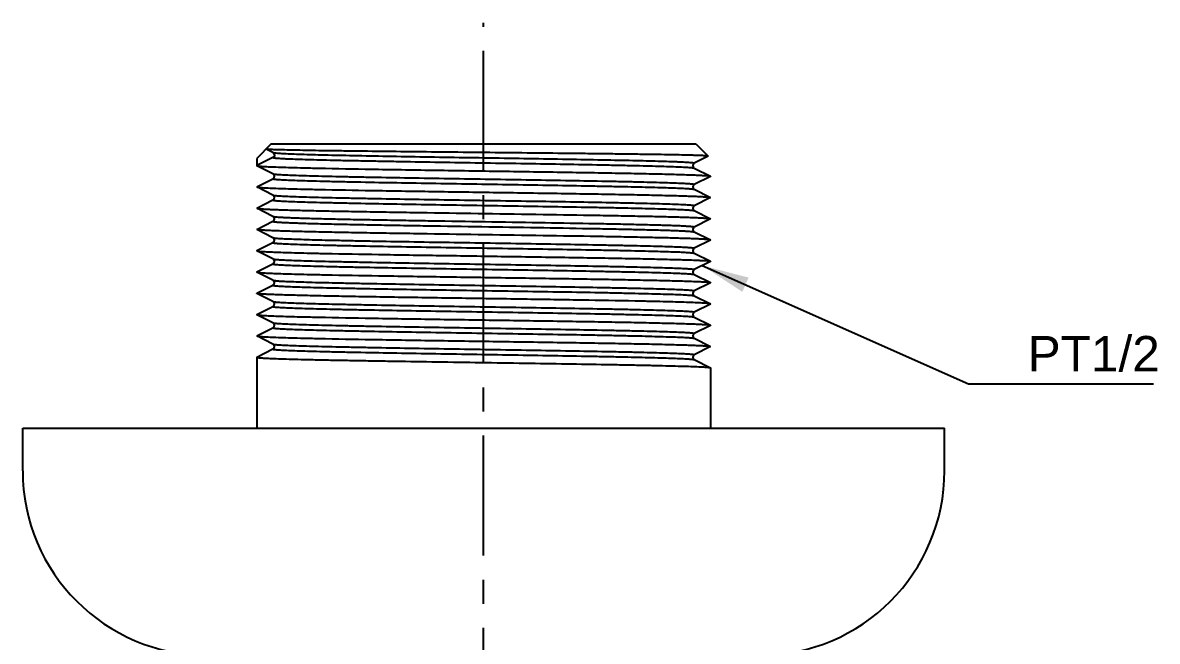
# Model space of a CAD drawing. Header units: millimetres. Extents: x 2792 to 3374, y 618 to 1096.
# Drawn here: x 2800.1 to 2860.1, y 1062.8 to 1095.5 of the extents above; entities that cross this region are included whole.
import ezdxf

# ---------------------------------------------------------------- set-up
doc = ezdxf.new("R2010")
doc.units = ezdxf.units.MM
doc.header["$LTSCALE"] = 0.1
doc.linetypes.add('CENTERX2', pattern=[101.6, 63.5, -12.7, 12.7, -12.7])
for name, color, linetype in [('02___PRT_ALL_AXES', 7, 'Continuous'), ('CENTER', 1, 'CENTERX2'), ('DIM', 3, 'Continuous')]:
    doc.layers.add(name, color=color, linetype=linetype)
doc.styles.get("Standard").update_dxf_attribs({"font": 'arial.ttf'})
doc.dimstyles.new('ISO-25', dxfattribs={"dimtxt": 2.5, "dimasz": 2.5, "dimexe": 1.25, "dimexo": 0.625, "dimtad": 1, "dimtxsty": 'Standard', "dimcen": 2.5, "dimadec": 0, "dimazin": 0, "dimtfac": 1, "dimtmove": 0, "dimatfit": 3, "dimfxl": 0, "dimarcsym": 0})

msp = doc.modelspace()

# ---------------------------------------------------------------- linework, layer by layer
at = {"color": 7, "linetype": 'Continuous'}
for p, q in [((2813.234, 1089.075), (2812.484, 1088.325)), ((2812.986, 1088.821), (2812.984, 1088.825)), ((2813.347, 1088.641), (2812.986, 1088.821)), ((2835.734, 1089.075), (2813.234, 1089.075)), ((2835.734, 1089.075), (2836.359, 1088.45)), ((2813.341, 1088.378), (2812.484, 1087.95)), ((2812.484, 1088.325), (2812.484, 1087.95)), ((2812.484, 1087.95), (2812.49, 1087.945)), ((2813.347, 1087.516), (2812.49, 1087.945)), ((2836.358, 1088.446), (2835.622, 1088.078)), ((2835.622, 1087.822), (2836.479, 1087.393)), ((2836.479, 1087.382), (2835.622, 1086.953)), ((2836.479, 1087.393), (2836.484, 1087.388)), ((2836.484, 1087.388), (2836.479, 1087.382)), ((2812.49, 1086.83), (2812.484, 1086.825)), ((2812.484, 1086.825), (2812.49, 1086.82)), ((2812.49, 1086.83), (2813.347, 1087.259)), ((2813.347, 1086.391), (2812.49, 1086.82)), ((2835.622, 1086.697), (2836.479, 1086.268)), ((2812.49, 1085.705), (2813.347, 1086.134)), ((2836.479, 1086.257), (2835.622, 1085.828)), ((2836.479, 1086.268), (2836.484, 1086.263)), ((2836.484, 1086.263), (2836.479, 1086.257)), ((2812.49, 1085.705), (2812.484, 1085.7)), ((2812.484, 1085.7), (2812.49, 1085.695)), ((2813.347, 1085.266), (2812.49, 1085.695)), ((2835.622, 1085.572), (2836.479, 1085.143)), ((2812.49, 1084.58), (2813.347, 1085.009)), ((2836.479, 1085.132), (2835.622, 1084.703)), ((2836.479, 1085.143), (2836.484, 1085.138)), ((2836.479, 1085.132), (2836.484, 1085.138)), ((2812.484, 1084.575), (2812.49, 1084.58)), ((2812.49, 1084.57), (2812.484, 1084.575)), ((2813.347, 1084.141), (2812.49, 1084.57)), ((2835.622, 1084.447), (2836.479, 1084.018)), ((2812.49, 1083.455), (2813.347, 1083.884)), ((2836.479, 1084.007), (2835.622, 1083.578)), ((2836.484, 1084.013), (2836.479, 1084.018)), ((2836.484, 1084.013), (2836.479, 1084.007)), ((2812.49, 1083.455), (2812.484, 1083.45)), ((2812.484, 1083.45), (2812.49, 1083.445)), ((2813.347, 1083.016), (2812.49, 1083.445)), ((2835.622, 1083.322), (2836.479, 1082.893)), ((2812.49, 1082.33), (2813.347, 1082.759)), ((2836.479, 1082.882), (2835.622, 1082.453)), ((2836.479, 1082.893), (2836.484, 1082.888)), ((2836.484, 1082.888), (2836.479, 1082.882)), ((2812.49, 1082.33), (2812.484, 1082.325)), ((2812.484, 1082.325), (2812.49, 1082.32)), ((2813.347, 1081.891), (2812.49, 1082.32)), ((2835.622, 1082.197), (2836.479, 1081.768)), ((2812.49, 1081.205), (2813.347, 1081.634)), ((2836.479, 1081.757), (2835.622, 1081.328)), ((2836.479, 1081.768), (2836.484, 1081.763)), ((2836.484, 1081.763), (2836.479, 1081.757)), ((2812.49, 1081.205), (2812.484, 1081.2)), ((2812.49, 1081.195), (2812.484, 1081.2)), ((2813.347, 1080.766), (2812.49, 1081.195)), ((2835.622, 1081.072), (2836.479, 1080.643)), ((2812.49, 1080.08), (2813.347, 1080.509)), ((2836.479, 1080.632), (2835.622, 1080.203)), ((2836.484, 1080.638), (2836.479, 1080.643)), ((2836.479, 1080.632), (2836.484, 1080.638)), ((2812.484, 1080.075), (2812.49, 1080.08)), ((2812.484, 1080.075), (2812.49, 1080.07)), ((2813.347, 1079.641), (2812.49, 1080.07)), ((2835.622, 1079.947), (2836.479, 1079.518)), ((2836.479, 1079.507), (2835.622, 1079.078)), ((2836.479, 1079.518), (2836.484, 1079.513)), ((2836.484, 1079.513), (2836.479, 1079.507)), ((2812.49, 1078.955), (2812.484, 1078.95)), ((2812.484, 1078.95), (2812.49, 1078.945)), ((2812.49, 1078.955), (2813.347, 1079.384)), ((2813.347, 1078.516), (2812.49, 1078.945)), ((2835.622, 1078.822), (2836.479, 1078.393)), ((2836.479, 1078.382), (2835.622, 1077.953)), ((2836.479, 1078.393), (2836.484, 1078.388)), ((2836.484, 1078.388), (2836.479, 1078.382)), ((2812.484, 1077.825), (2812.484, 1074.075)), ((2812.484, 1077.825), (2812.484, 1077.824)), ((2812.49, 1077.83), (2813.347, 1078.259)), ((2835.622, 1077.697), (2836.479, 1077.268)), ((2836.479, 1077.268), (2836.484, 1077.263)), ((2836.484, 1077.263), (2836.484, 1074.075))]:
    msp.add_line(p, q, dxfattribs=at)
for points in [[(2813.424, 1088.513), (2813.395, 1088.599), (2813.358, 1088.635), (2813.347, 1088.641)], [(2835.622, 1088.079), (2835.613, 1088.074), (2835.58, 1088.044), (2835.546, 1087.968), (2835.564, 1087.878), (2835.605, 1087.832), (2835.622, 1087.822)], [(2813.347, 1087.259), (2813.364, 1087.27), (2813.404, 1087.316), (2813.423, 1087.405), (2813.389, 1087.482), (2813.356, 1087.511), (2813.347, 1087.516)], [(2835.622, 1086.954), (2835.613, 1086.949), (2835.58, 1086.919), (2835.546, 1086.843), (2835.564, 1086.753), (2835.605, 1086.707), (2835.622, 1086.697)], [(2813.347, 1086.134), (2813.364, 1086.145), (2813.404, 1086.191), (2813.423, 1086.28), (2813.389, 1086.357), (2813.356, 1086.386), (2813.347, 1086.391)], [(2835.622, 1085.829), (2835.613, 1085.824), (2835.58, 1085.794), (2835.546, 1085.718), (2835.564, 1085.628), (2835.605, 1085.582), (2835.622, 1085.572)], [(2813.347, 1085.009), (2813.364, 1085.02), (2813.404, 1085.066), (2813.423, 1085.155), (2813.389, 1085.232), (2813.356, 1085.261), (2813.347, 1085.266)], [(2835.622, 1084.704), (2835.613, 1084.699), (2835.58, 1084.67), (2835.546, 1084.594), (2835.564, 1084.504), (2835.604, 1084.457), (2835.622, 1084.447)], [(2813.347, 1083.884), (2813.364, 1083.895), (2813.404, 1083.941), (2813.423, 1084.03), (2813.389, 1084.107), (2813.356, 1084.136), (2813.347, 1084.141)], [(2835.622, 1083.579), (2835.613, 1083.574), (2835.58, 1083.544), (2835.546, 1083.468), (2835.564, 1083.378), (2835.605, 1083.332), (2835.622, 1083.322)], [(2813.347, 1082.759), (2813.364, 1082.77), (2813.404, 1082.816), (2813.423, 1082.905), (2813.389, 1082.982), (2813.356, 1083.011), (2813.347, 1083.016)], [(2835.622, 1082.454), (2835.613, 1082.449), (2835.58, 1082.419), (2835.546, 1082.343), (2835.564, 1082.253), (2835.605, 1082.207), (2835.622, 1082.197)], [(2813.347, 1081.634), (2813.364, 1081.645), (2813.404, 1081.691), (2813.423, 1081.78), (2813.389, 1081.857), (2813.356, 1081.886), (2813.347, 1081.891)], [(2835.622, 1081.329), (2835.613, 1081.324), (2835.579, 1081.294), (2835.546, 1081.217), (2835.564, 1081.128), (2835.603, 1081.083), (2835.622, 1081.072)], [(2813.347, 1080.509), (2813.364, 1080.52), (2813.404, 1080.566), (2813.423, 1080.655), (2813.389, 1080.732), (2813.356, 1080.761), (2813.347, 1080.766)], [(2835.622, 1080.204), (2835.613, 1080.199), (2835.58, 1080.169), (2835.546, 1080.093), (2835.564, 1080.003), (2835.605, 1079.957), (2835.622, 1079.947)], [(2813.347, 1079.384), (2813.364, 1079.395), (2813.404, 1079.441), (2813.423, 1079.53), (2813.389, 1079.607), (2813.356, 1079.636), (2813.347, 1079.641)], [(2835.622, 1079.079), (2835.613, 1079.074), (2835.58, 1079.044), (2835.546, 1078.968), (2835.564, 1078.878), (2835.605, 1078.832), (2835.622, 1078.822)], [(2813.347, 1078.259), (2813.364, 1078.27), (2813.404, 1078.316), (2813.423, 1078.405), (2813.389, 1078.482), (2813.356, 1078.511), (2813.347, 1078.516)], [(2835.622, 1077.954), (2835.613, 1077.949), (2835.58, 1077.919), (2835.546, 1077.843), (2835.564, 1077.753), (2835.605, 1077.707), (2835.622, 1077.697)]]:
    msp.add_lwpolyline(points, dxfattribs=at)
for points, knots in [([(2836.359, 1088.45), (2836.358, 1088.452), (2836.351, 1088.454), (2836.338, 1088.456), (2836.318, 1088.459), (2836.278, 1088.463), (2836.211, 1088.468), (2836.111, 1088.474), (2835.984, 1088.479), (2835.83, 1088.485), (2835.651, 1088.491), (2835.361, 1088.499), (2834.937, 1088.508), (2834.357, 1088.52), (2833.686, 1088.531), (2832.931, 1088.542), (2832.097, 1088.554), (2831.194, 1088.565), (2830.229, 1088.577), (2828.846, 1088.592), (2827.034, 1088.612), (2824.808, 1088.634), (2822.575, 1088.657), (2820.418, 1088.68), (2818.707, 1088.699), (2817.437, 1088.715), (2816.582, 1088.727), (2815.803, 1088.738), (2815.108, 1088.75), (2814.504, 1088.762), (2814.061, 1088.772), (2813.756, 1088.78), (2813.566, 1088.786), (2813.402, 1088.791), (2813.266, 1088.797), (2813.157, 1088.803), (2813.075, 1088.808), (2813.022, 1088.815), (2812.994, 1088.817), (2812.986, 1088.821)], [0, 0, 0, 0, 0.000294, 0.000866, 0.001723, 0.002868, 0.00602, 0.010322, 0.015763, 0.022332, 0.030015, 0.038796, 0.059566, 0.084457, 0.113241, 0.145656, 0.181405, 0.22016, 0.261561, 0.305223, 0.397688, 0.494106, 0.590855, 0.684282, 0.770837, 0.81049, 0.84721, 0.880641, 0.91046, 0.936376, 0.958136, 0.967389, 0.975527, 0.982527, 0.988373, 0.993053, 0.996553, 0.998867, 1, 1, 1, 1]), ([(2813.424, 1088.513), (2813.424, 1088.485), (2813.407, 1088.43), (2813.365, 1088.391), (2813.341, 1088.378)], [0, 0, 0, 0, 0.5, 1, 1, 1, 1]), ([(2813.347, 1088.641), (2813.355, 1088.637), (2813.378, 1088.632), (2813.402, 1088.628), (2813.417, 1088.626)], [0, 0, 0, 0, 0.365138, 1, 1, 1, 1]), ([(2813.417, 1088.626), (2813.475, 1088.618), (2813.624, 1088.605), (2813.897, 1088.589), (2814.266, 1088.573), (2814.941, 1088.548), (2815.994, 1088.519), (2817.479, 1088.486), (2819.218, 1088.453), (2821.15, 1088.42), (2823.203, 1088.386), (2825.302, 1088.352), (2827.371, 1088.319), (2829.336, 1088.285), (2831.124, 1088.252), (2832.671, 1088.219), (2833.782, 1088.19), (2834.444, 1088.168), (2834.749, 1088.156), (2834.943, 1088.148), (2835.114, 1088.139), (2835.26, 1088.131), (2835.382, 1088.122), (2835.468, 1088.115), (2835.524, 1088.109), (2835.557, 1088.105), (2835.583, 1088.1), (2835.603, 1088.097), (2835.617, 1088.092), (2835.626, 1088.089), (2835.628, 1088.082), (2835.624, 1088.08), (2835.622, 1088.079)], [0, 0, 0, 0, 0.007878, 0.02021, 0.036891, 0.05777, 0.111337, 0.178967, 0.258201, 0.346159, 0.43964, 0.535244, 0.629494, 0.718961, 0.800391, 0.870823, 0.927695, 0.95038, 0.960189, 0.968944, 0.976627, 0.983221, 0.98871, 0.993084, 0.99485, 0.996336, 0.99754, 0.998464, 0.999111, 0.999496, 0.999694, 1, 1, 1, 1]), ([(2812.49, 1087.945), (2812.499, 1087.94), (2812.53, 1087.934), (2812.589, 1087.926), (2812.675, 1087.918), (2812.789, 1087.909), (2812.93, 1087.901), (2813.171, 1087.889), (2813.537, 1087.874), (2814.052, 1087.857), (2814.663, 1087.84), (2815.366, 1087.823), (2816.797, 1087.792), (2819.08, 1087.751), (2822.251, 1087.702), (2825.057, 1087.66), (2827.326, 1087.626), (2828.962, 1087.601), (2830.505, 1087.575), (2831.923, 1087.55), (2833.186, 1087.524), (2834.129, 1087.502), (2834.787, 1087.484), (2835.201, 1087.471), (2835.559, 1087.459), (2835.86, 1087.446), (2836.101, 1087.433), (2836.265, 1087.423), (2836.365, 1087.413), (2836.417, 1087.407), (2836.453, 1087.401), (2836.472, 1087.396), (2836.479, 1087.393)], [0, 0, 0, 0, 0.001347, 0.003826, 0.007447, 0.012207, 0.018094, 0.025095, 0.042381, 0.063902, 0.089463, 0.118827, 0.151721, 0.268402, 0.404276, 0.548082, 0.619235, 0.687904, 0.75266, 0.812155, 0.865147, 0.910535, 0.930076, 0.947375, 0.962343, 0.974903, 0.984988, 0.992551, 0.995374, 0.997554, 0.999094, 1, 1, 1, 1]), ([(2813.341, 1088.378), (2813.341, 1088.377), (2813.346, 1088.372), (2813.363, 1088.367), (2813.402, 1088.359), (2813.468, 1088.351), (2813.559, 1088.343), (2813.677, 1088.334), (2813.819, 1088.326), (2813.987, 1088.317), (2814.261, 1088.305), (2814.661, 1088.29), (2815.211, 1088.273), (2815.848, 1088.256), (2816.567, 1088.238), (2817.36, 1088.221), (2818.22, 1088.204), (2819.14, 1088.187), (2820.459, 1088.163), (2822.186, 1088.134), (2824.307, 1088.1), (2826.435, 1088.066), (2828.49, 1088.032), (2830.121, 1088.003), (2831.331, 1087.979), (2832.147, 1087.962), (2832.891, 1087.944), (2833.556, 1087.927), (2834.135, 1087.91), (2834.623, 1087.893), (2834.971, 1087.878), (2835.2, 1087.866), (2835.335, 1087.857), (2835.443, 1087.849), (2835.526, 1087.841), (2835.583, 1087.832), (2835.612, 1087.826), (2835.622, 1087.822)], [0, 0, 0, 0, 0.000245, 0.000728, 0.002539, 0.005506, 0.009634, 0.014915, 0.021338, 0.028889, 0.037551, 0.058123, 0.082864, 0.111538, 0.143878, 0.179578, 0.218302, 0.259683, 0.303334, 0.395775, 0.492147, 0.588821, 0.682158, 0.768647, 0.808293, 0.845032, 0.87852, 0.90844, 0.93451, 0.956486, 0.97416, 0.981333, 0.987372, 0.992263, 0.995999, 0.998576, 1, 1, 1, 1]), ([(2813.347, 1087.516), (2813.356, 1087.511), (2813.386, 1087.505), (2813.444, 1087.497), (2813.529, 1087.489), (2813.639, 1087.48), (2813.776, 1087.471), (2814.01, 1087.459), (2814.364, 1087.444), (2814.861, 1087.427), (2815.451, 1087.409), (2816.128, 1087.392), (2816.886, 1087.375), (2817.717, 1087.357), (2818.947, 1087.333), (2820.602, 1087.304), (2822.685, 1087.269), (2824.836, 1087.235), (2826.974, 1087.2), (2829.017, 1087.166), (2830.623, 1087.137), (2831.802, 1087.112), (2832.585, 1087.095), (2833.291, 1087.078), (2833.912, 1087.06), (2834.442, 1087.043), (2834.825, 1087.028), (2835.082, 1087.016), (2835.237, 1087.007), (2835.366, 1086.998), (2835.457, 1086.991), (2835.517, 1086.985), (2835.551, 1086.98), (2835.579, 1086.976), (2835.601, 1086.972), (2835.616, 1086.967), (2835.626, 1086.964), (2835.629, 1086.957), (2835.624, 1086.955), (2835.622, 1086.954)], [0, 0, 0, 0, 0.001444, 0.004062, 0.007864, 0.012845, 0.018996, 0.026302, 0.044309, 0.066695, 0.093249, 0.123712, 0.157794, 0.195166, 0.235468, 0.32329, 0.417885, 0.51562, 0.612741, 0.705517, 0.790384, 0.828818, 0.864084, 0.895841, 0.923787, 0.947649, 0.967202, 0.975302, 0.982259, 0.988056, 0.992679, 0.994548, 0.996121, 0.997399, 0.998381, 0.999072, 0.999483, 0.999689, 1, 1, 1, 1]), ([(2812.49, 1086.82), (2812.499, 1086.815), (2812.53, 1086.809), (2812.589, 1086.801), (2812.675, 1086.793), (2812.789, 1086.784), (2812.93, 1086.776), (2813.171, 1086.764), (2813.537, 1086.749), (2814.052, 1086.732), (2814.663, 1086.715), (2815.366, 1086.698), (2816.797, 1086.667), (2819.08, 1086.626), (2822.25, 1086.577), (2825.057, 1086.535), (2827.326, 1086.501), (2828.962, 1086.476), (2830.505, 1086.45), (2831.923, 1086.425), (2833.186, 1086.399), (2834.129, 1086.377), (2834.787, 1086.359), (2835.201, 1086.346), (2835.559, 1086.334), (2835.86, 1086.321), (2836.101, 1086.308), (2836.265, 1086.298), (2836.365, 1086.288), (2836.417, 1086.282), (2836.453, 1086.276), (2836.472, 1086.271), (2836.479, 1086.268)], [0, 0, 0, 0, 0.001347, 0.003826, 0.007447, 0.012206, 0.018093, 0.025094, 0.042378, 0.063899, 0.08946, 0.118823, 0.151717, 0.268396, 0.404269, 0.548079, 0.619232, 0.687901, 0.752658, 0.812154, 0.865148, 0.910537, 0.930077, 0.947376, 0.962344, 0.974904, 0.984988, 0.992551, 0.995374, 0.997554, 0.999094, 1, 1, 1, 1]), ([(2813.347, 1087.259), (2813.345, 1087.258), (2813.34, 1087.256), (2813.343, 1087.248), (2813.353, 1087.245), (2813.367, 1087.241), (2813.389, 1087.237), (2813.417, 1087.232), (2813.452, 1087.228), (2813.511, 1087.222), (2813.602, 1087.214), (2813.731, 1087.206), (2813.886, 1087.197), (2814.143, 1087.185), (2814.525, 1087.17), (2815.055, 1087.152), (2815.676, 1087.135), (2816.382, 1087.118), (2817.165, 1087.1), (2818.344, 1087.076), (2819.95, 1087.047), (2821.993, 1087.012), (2824.131, 1086.978), (2826.282, 1086.943), (2828.365, 1086.909), (2830.021, 1086.879), (2831.251, 1086.856), (2832.082, 1086.838), (2832.84, 1086.821), (2833.517, 1086.803), (2834.107, 1086.786), (2834.604, 1086.769), (2834.959, 1086.754), (2835.192, 1086.741), (2835.329, 1086.733), (2835.44, 1086.724), (2835.525, 1086.716), (2835.582, 1086.707), (2835.612, 1086.701), (2835.622, 1086.697)], [0, 0, 0, 0, 0.000314, 0.000519, 0.000928, 0.001616, 0.002596, 0.00387, 0.005441, 0.007307, 0.011925, 0.017717, 0.024668, 0.032763, 0.052309, 0.076163, 0.104102, 0.135854, 0.171115, 0.209546, 0.29441, 0.387186, 0.484311, 0.582053, 0.676656, 0.764488, 0.804796, 0.842173, 0.87626, 0.906729, 0.933286, 0.955678, 0.973688, 0.980997, 0.98715, 0.992132, 0.995935, 0.998555, 1, 1, 1, 1]), ([(2813.347, 1086.134), (2813.345, 1086.133), (2813.34, 1086.131), (2813.343, 1086.123), (2813.353, 1086.12), (2813.367, 1086.116), (2813.389, 1086.112), (2813.417, 1086.107), (2813.452, 1086.103), (2813.511, 1086.097), (2813.602, 1086.089), (2813.731, 1086.081), (2813.886, 1086.072), (2814.143, 1086.06), (2814.525, 1086.045), (2815.055, 1086.027), (2815.676, 1086.01), (2816.382, 1085.993), (2817.165, 1085.975), (2818.344, 1085.951), (2819.95, 1085.922), (2821.993, 1085.887), (2824.131, 1085.853), (2826.282, 1085.818), (2828.365, 1085.784), (2830.021, 1085.755), (2831.251, 1085.731), (2832.082, 1085.713), (2832.84, 1085.696), (2833.517, 1085.678), (2834.107, 1085.661), (2834.604, 1085.644), (2834.959, 1085.629), (2835.192, 1085.616), (2835.329, 1085.608), (2835.44, 1085.599), (2835.525, 1085.591), (2835.582, 1085.582), (2835.612, 1085.576), (2835.622, 1085.572)], [0, 0, 0, 0, 0.000313, 0.000519, 0.000928, 0.001616, 0.002596, 0.00387, 0.005441, 0.007307, 0.011925, 0.017717, 0.024668, 0.032763, 0.052308, 0.076163, 0.104102, 0.135854, 0.171115, 0.209546, 0.29441, 0.387186, 0.484311, 0.582053, 0.676656, 0.764487, 0.804796, 0.842172, 0.87626, 0.906728, 0.933286, 0.955678, 0.973688, 0.980996, 0.987149, 0.992132, 0.995935, 0.998555, 1, 1, 1, 1]), ([(2813.347, 1086.391), (2813.356, 1086.386), (2813.386, 1086.38), (2813.444, 1086.372), (2813.529, 1086.364), (2813.639, 1086.355), (2813.776, 1086.346), (2814.01, 1086.334), (2814.364, 1086.319), (2814.861, 1086.302), (2815.451, 1086.284), (2816.128, 1086.267), (2816.886, 1086.25), (2817.717, 1086.232), (2818.947, 1086.208), (2820.602, 1086.179), (2822.685, 1086.144), (2824.836, 1086.11), (2826.974, 1086.075), (2829.017, 1086.041), (2830.623, 1086.012), (2831.802, 1085.987), (2832.585, 1085.97), (2833.291, 1085.953), (2833.912, 1085.935), (2834.442, 1085.918), (2834.825, 1085.903), (2835.082, 1085.891), (2835.237, 1085.882), (2835.366, 1085.873), (2835.457, 1085.866), (2835.517, 1085.86), (2835.551, 1085.855), (2835.579, 1085.851), (2835.601, 1085.847), (2835.616, 1085.842), (2835.626, 1085.839), (2835.629, 1085.832), (2835.624, 1085.83), (2835.622, 1085.829)], [0, 0, 0, 0, 0.001444, 0.004063, 0.007864, 0.012845, 0.018997, 0.026302, 0.044309, 0.066696, 0.093249, 0.123712, 0.157794, 0.195166, 0.235469, 0.32329, 0.417884, 0.51562, 0.61274, 0.705516, 0.790384, 0.828818, 0.864084, 0.895841, 0.923787, 0.947649, 0.967202, 0.975302, 0.982258, 0.988056, 0.992678, 0.994547, 0.996121, 0.997398, 0.998381, 0.999072, 0.999483, 0.999689, 1, 1, 1, 1]), ([(2812.49, 1085.695), (2812.495, 1085.692), (2812.511, 1085.688), (2812.542, 1085.682), (2812.584, 1085.677), (2812.666, 1085.668), (2812.799, 1085.659), (2812.994, 1085.647), (2813.237, 1085.636), (2813.528, 1085.625), (2813.863, 1085.613), (2814.398, 1085.597), (2815.168, 1085.577), (2816.205, 1085.555), (2817.38, 1085.532), (2818.672, 1085.509), (2820.062, 1085.486), (2822.04, 1085.455), (2824.572, 1085.418), (2827.564, 1085.373), (2829.534, 1085.341), (2830.484, 1085.325)], [0, 0, 0, 0, 0.00104, 0.002751, 0.005143, 0.008219, 0.016415, 0.027307, 0.040857, 0.057007, 0.075691, 0.096833, 0.146127, 0.204072, 0.269707, 0.341939, 0.419566, 0.5013, 0.671616, 0.841599, 1, 1, 1, 1]), ([(2813.347, 1085.009), (2813.344, 1085.008), (2813.338, 1085.003), (2813.352, 1084.994), (2813.369, 1084.991), (2813.402, 1084.984), (2813.445, 1084.979), (2813.5, 1084.973), (2813.568, 1084.967), (2813.648, 1084.961), (2813.74, 1084.955), (2813.885, 1084.947), (2814.097, 1084.937), (2814.384, 1084.925), (2814.717, 1084.913), (2815.092, 1084.901), (2815.674, 1084.885), (2816.495, 1084.865), (2817.583, 1084.841), (2818.792, 1084.818), (2820.102, 1084.794), (2821.98, 1084.762), (2824.397, 1084.724), (2827.259, 1084.678), (2829.146, 1084.645), (2830.056, 1084.628)], [0, 0, 0, 0, 0.000494, 0.001023, 0.002205, 0.004099, 0.006716, 0.010055, 0.014115, 0.018894, 0.024387, 0.030588, 0.045084, 0.062323, 0.082229, 0.104713, 0.129679, 0.1866, 0.251991, 0.324698, 0.403441, 0.48683, 0.661611, 0.836763, 1, 1, 1, 1]), ([(2813.347, 1085.266), (2813.352, 1085.263), (2813.368, 1085.259), (2813.414, 1085.25), (2813.5, 1085.241), (2813.638, 1085.23), (2813.821, 1085.219), (2814.048, 1085.207), (2814.318, 1085.196), (2814.631, 1085.185), (2815.128, 1085.168), (2815.844, 1085.149), (2816.807, 1085.126), (2817.898, 1085.103), (2819.098, 1085.081), (2820.388, 1085.058), (2822.223, 1085.027), (2824.572, 1084.989), (2827.347, 1084.944), (2829.174, 1084.913), (2830.056, 1084.897)], [0, 0, 0, 0, 0.001092, 0.002853, 0.008413, 0.01669, 0.027659, 0.041275, 0.057484, 0.076221, 0.097405, 0.146764, 0.204743, 0.270381, 0.342591, 0.420176, 0.501848, 0.671991, 0.841776, 1, 1, 1, 1]), ([(2830.056, 1084.897), (2830.472, 1084.889), (2831.262, 1084.874), (2832.378, 1084.85), (2833.222, 1084.83), (2833.821, 1084.813), (2834.208, 1084.801), (2834.55, 1084.789), (2834.847, 1084.777), (2835.065, 1084.767), (2835.215, 1084.758), (2835.31, 1084.752), (2835.392, 1084.746), (2835.462, 1084.74), (2835.52, 1084.734), (2835.564, 1084.729), (2835.598, 1084.722), (2835.616, 1084.719), (2835.631, 1084.71), (2835.624, 1084.705), (2835.622, 1084.704)], [0, 0, 0, 0, 0.223236, 0.424366, 0.599626, 0.676574, 0.745914, 0.807329, 0.860551, 0.905328, 0.924491, 0.941475, 0.956261, 0.96883, 0.979172, 0.987286, 0.993174, 0.996862, 0.998519, 1, 1, 1, 1]), ([(2830.484, 1085.325), (2830.907, 1085.318), (2831.715, 1085.303), (2832.861, 1085.281), (2833.871, 1085.259), (2834.621, 1085.239), (2835.142, 1085.223), (2835.468, 1085.212), (2835.751, 1085.201), (2835.987, 1085.19), (2836.178, 1085.179), (2836.321, 1085.168), (2836.41, 1085.158), (2836.458, 1085.15), (2836.473, 1085.146), (2836.479, 1085.143)], [0, 0, 0, 0, 0.211639, 0.403743, 0.573149, 0.717168, 0.77891, 0.833465, 0.880616, 0.920177, 0.951987, 0.975931, 0.991924, 0.99694, 1, 1, 1, 1]), ([(2830.484, 1084.2), (2829.534, 1084.216), (2827.564, 1084.248), (2824.572, 1084.293), (2822.04, 1084.33), (2820.062, 1084.361), (2818.672, 1084.384), (2817.38, 1084.407), (2816.205, 1084.43), (2815.168, 1084.452), (2814.398, 1084.472), (2813.863, 1084.488), (2813.528, 1084.5), (2813.237, 1084.511), (2812.994, 1084.522), (2812.799, 1084.534), (2812.666, 1084.543), (2812.584, 1084.552), (2812.542, 1084.557), (2812.511, 1084.563), (2812.495, 1084.567), (2812.49, 1084.57)], [0, 0, 0, 0, 0.158399, 0.328381, 0.498696, 0.58043, 0.658059, 0.730292, 0.795928, 0.853873, 0.903167, 0.924309, 0.942992, 0.959143, 0.972692, 0.983585, 0.991781, 0.994857, 0.997249, 0.99896, 1, 1, 1, 1]), ([(2830.056, 1084.628), (2830.448, 1084.621), (2831.196, 1084.607), (2832.258, 1084.584), (2833.196, 1084.562), (2833.891, 1084.543), (2834.374, 1084.527), (2834.678, 1084.516), (2834.94, 1084.504), (2835.161, 1084.493), (2835.338, 1084.482), (2835.472, 1084.471), (2835.557, 1084.462), (2835.601, 1084.454), (2835.617, 1084.449), (2835.622, 1084.447)], [0, 0, 0, 0, 0.211166, 0.402939, 0.5721, 0.716021, 0.777764, 0.832362, 0.879595, 0.919271, 0.951246, 0.975389, 0.991627, 0.996786, 1, 1, 1, 1]), ([(2813.347, 1083.884), (2813.345, 1083.883), (2813.34, 1083.881), (2813.343, 1083.873), (2813.353, 1083.87), (2813.367, 1083.866), (2813.389, 1083.862), (2813.417, 1083.857), (2813.452, 1083.853), (2813.511, 1083.847), (2813.602, 1083.839), (2813.731, 1083.831), (2813.886, 1083.822), (2814.143, 1083.81), (2814.525, 1083.795), (2815.055, 1083.777), (2815.676, 1083.76), (2816.382, 1083.743), (2817.165, 1083.725), (2818.344, 1083.701), (2819.95, 1083.672), (2821.993, 1083.637), (2824.131, 1083.603), (2826.282, 1083.568), (2828.365, 1083.534), (2830.021, 1083.505), (2831.251, 1083.481), (2832.082, 1083.463), (2832.84, 1083.446), (2833.517, 1083.428), (2834.107, 1083.411), (2834.604, 1083.394), (2834.959, 1083.379), (2835.192, 1083.366), (2835.329, 1083.358), (2835.44, 1083.349), (2835.525, 1083.341), (2835.582, 1083.332), (2835.612, 1083.326), (2835.622, 1083.322)], [0, 0, 0, 0, 0.000313, 0.000518, 0.000927, 0.001615, 0.002594, 0.003869, 0.00544, 0.007306, 0.011924, 0.017715, 0.024668, 0.032763, 0.052307, 0.076162, 0.104101, 0.135853, 0.171115, 0.209545, 0.294409, 0.387186, 0.48431, 0.582052, 0.676656, 0.764488, 0.804795, 0.842173, 0.87626, 0.906728, 0.933287, 0.955677, 0.973689, 0.980996, 0.987149, 0.992132, 0.995935, 0.998554, 1, 1, 1, 1]), ([(2813.347, 1084.141), (2813.356, 1084.136), (2813.386, 1084.13), (2813.444, 1084.122), (2813.529, 1084.114), (2813.639, 1084.105), (2813.776, 1084.096), (2814.01, 1084.084), (2814.364, 1084.069), (2814.861, 1084.052), (2815.451, 1084.034), (2816.128, 1084.017), (2816.886, 1084), (2817.717, 1083.982), (2818.947, 1083.958), (2820.602, 1083.929), (2822.685, 1083.894), (2824.836, 1083.86), (2826.974, 1083.825), (2829.017, 1083.791), (2830.623, 1083.762), (2831.802, 1083.737), (2832.585, 1083.72), (2833.291, 1083.703), (2833.912, 1083.685), (2834.442, 1083.668), (2834.825, 1083.653), (2835.082, 1083.641), (2835.237, 1083.632), (2835.366, 1083.623), (2835.457, 1083.616), (2835.517, 1083.61), (2835.551, 1083.605), (2835.579, 1083.601), (2835.601, 1083.597), (2835.616, 1083.592), (2835.626, 1083.589), (2835.629, 1083.582), (2835.624, 1083.58), (2835.622, 1083.579)], [0, 0, 0, 0, 0.001443, 0.004062, 0.007864, 0.012845, 0.018996, 0.026302, 0.044308, 0.066696, 0.093248, 0.123712, 0.157794, 0.195165, 0.235468, 0.323289, 0.417884, 0.515619, 0.61274, 0.705516, 0.790383, 0.828818, 0.864083, 0.895841, 0.923786, 0.947648, 0.967202, 0.975302, 0.982258, 0.988055, 0.992679, 0.994547, 0.99612, 0.997397, 0.99838, 0.999071, 0.999483, 0.999689, 1, 1, 1, 1]), ([(2836.479, 1084.018), (2836.473, 1084.021), (2836.458, 1084.025), (2836.41, 1084.033), (2836.321, 1084.043), (2836.178, 1084.054), (2835.987, 1084.065), (2835.751, 1084.076), (2835.468, 1084.087), (2835.142, 1084.098), (2834.621, 1084.114), (2833.871, 1084.134), (2832.861, 1084.156), (2831.715, 1084.178), (2830.907, 1084.193), (2830.484, 1084.2)], [0, 0, 0, 0, 0.00306, 0.008076, 0.024069, 0.048014, 0.079823, 0.119384, 0.166536, 0.221091, 0.282833, 0.426853, 0.59626, 0.788363, 1, 1, 1, 1]), ([(2812.49, 1083.445), (2812.499, 1083.44), (2812.53, 1083.434), (2812.589, 1083.426), (2812.675, 1083.418), (2812.789, 1083.409), (2812.93, 1083.401), (2813.171, 1083.389), (2813.537, 1083.374), (2814.052, 1083.357), (2814.663, 1083.34), (2815.366, 1083.323), (2816.797, 1083.292), (2819.08, 1083.251), (2822.251, 1083.202), (2825.057, 1083.16), (2827.326, 1083.126), (2828.962, 1083.101), (2830.506, 1083.075), (2831.923, 1083.05), (2833.186, 1083.024), (2834.129, 1083.002), (2834.787, 1082.984), (2835.201, 1082.971), (2835.559, 1082.959), (2835.86, 1082.946), (2836.101, 1082.933), (2836.265, 1082.923), (2836.365, 1082.913), (2836.417, 1082.907), (2836.453, 1082.901), (2836.472, 1082.896), (2836.479, 1082.893)], [0, 0, 0, 0, 0.001347, 0.003826, 0.007447, 0.012207, 0.018094, 0.025095, 0.042381, 0.063902, 0.089463, 0.118827, 0.151722, 0.268407, 0.404282, 0.548089, 0.619242, 0.687911, 0.752666, 0.812159, 0.86515, 0.910538, 0.930078, 0.947377, 0.962345, 0.974904, 0.984989, 0.992551, 0.995374, 0.997554, 0.999094, 1, 1, 1, 1]), ([(2813.347, 1082.759), (2813.345, 1082.758), (2813.34, 1082.756), (2813.343, 1082.748), (2813.353, 1082.745), (2813.367, 1082.741), (2813.389, 1082.737), (2813.417, 1082.732), (2813.452, 1082.728), (2813.511, 1082.722), (2813.602, 1082.714), (2813.731, 1082.706), (2813.886, 1082.697), (2814.143, 1082.685), (2814.525, 1082.67), (2815.055, 1082.652), (2815.676, 1082.635), (2816.382, 1082.618), (2817.165, 1082.6), (2818.344, 1082.576), (2819.95, 1082.547), (2821.993, 1082.512), (2824.131, 1082.478), (2826.282, 1082.443), (2828.365, 1082.409), (2830.021, 1082.38), (2831.251, 1082.356), (2832.082, 1082.338), (2832.84, 1082.321), (2833.517, 1082.303), (2834.107, 1082.286), (2834.604, 1082.269), (2834.959, 1082.254), (2835.192, 1082.241), (2835.329, 1082.233), (2835.44, 1082.224), (2835.525, 1082.216), (2835.582, 1082.207), (2835.612, 1082.201), (2835.622, 1082.197)], [0, 0, 0, 0, 0.000313, 0.000518, 0.000927, 0.001614, 0.002594, 0.003868, 0.005439, 0.007306, 0.011924, 0.017715, 0.024667, 0.032763, 0.052307, 0.076162, 0.104101, 0.135853, 0.171114, 0.209545, 0.294409, 0.387185, 0.48431, 0.582052, 0.676656, 0.764488, 0.804795, 0.842173, 0.87626, 0.906729, 0.933287, 0.955677, 0.97369, 0.980997, 0.987149, 0.992133, 0.995936, 0.998555, 1, 1, 1, 1]), ([(2813.347, 1083.016), (2813.356, 1083.011), (2813.386, 1083.005), (2813.444, 1082.997), (2813.529, 1082.989), (2813.639, 1082.98), (2813.776, 1082.971), (2814.01, 1082.959), (2814.364, 1082.944), (2814.861, 1082.927), (2815.451, 1082.909), (2816.128, 1082.892), (2816.886, 1082.875), (2817.717, 1082.857), (2818.947, 1082.833), (2820.602, 1082.804), (2822.685, 1082.769), (2824.836, 1082.735), (2826.974, 1082.7), (2829.017, 1082.666), (2830.623, 1082.637), (2831.802, 1082.612), (2832.585, 1082.595), (2833.291, 1082.578), (2833.912, 1082.56), (2834.442, 1082.543), (2834.825, 1082.528), (2835.082, 1082.516), (2835.237, 1082.507), (2835.366, 1082.498), (2835.457, 1082.491), (2835.517, 1082.485), (2835.551, 1082.48), (2835.579, 1082.476), (2835.601, 1082.472), (2835.616, 1082.467), (2835.626, 1082.464), (2835.629, 1082.457), (2835.624, 1082.455), (2835.622, 1082.454)], [0, 0, 0, 0, 0.001443, 0.004062, 0.007864, 0.012845, 0.018995, 0.026302, 0.044308, 0.066696, 0.093248, 0.123712, 0.157793, 0.195165, 0.235468, 0.323289, 0.417884, 0.515619, 0.61274, 0.705516, 0.790384, 0.828818, 0.864083, 0.895842, 0.923786, 0.947649, 0.967202, 0.975302, 0.982258, 0.988055, 0.992679, 0.994548, 0.996121, 0.997398, 0.99838, 0.999071, 0.999483, 0.999689, 1, 1, 1, 1]), ([(2812.49, 1082.32), (2812.499, 1082.315), (2812.53, 1082.309), (2812.589, 1082.301), (2812.675, 1082.293), (2812.789, 1082.284), (2812.93, 1082.276), (2813.171, 1082.264), (2813.537, 1082.249), (2814.052, 1082.232), (2814.663, 1082.215), (2815.366, 1082.198), (2816.797, 1082.167), (2819.08, 1082.126), (2822.251, 1082.077), (2825.057, 1082.035), (2827.326, 1082.001), (2828.962, 1081.976), (2830.505, 1081.95), (2831.923, 1081.925), (2833.186, 1081.899), (2834.129, 1081.877), (2834.787, 1081.859), (2835.201, 1081.846), (2835.559, 1081.834), (2835.86, 1081.821), (2836.101, 1081.808), (2836.265, 1081.798), (2836.365, 1081.788), (2836.417, 1081.782), (2836.453, 1081.776), (2836.472, 1081.771), (2836.479, 1081.768)], [0, 0, 0, 0, 0.001347, 0.003826, 0.007447, 0.012207, 0.018094, 0.025095, 0.042381, 0.063902, 0.089463, 0.118826, 0.151721, 0.268402, 0.404275, 0.548082, 0.619234, 0.687903, 0.75266, 0.812155, 0.865147, 0.910535, 0.930076, 0.947375, 0.962343, 0.974903, 0.984988, 0.992551, 0.995374, 0.997554, 0.999094, 1, 1, 1, 1]), ([(2813.347, 1081.634), (2813.345, 1081.633), (2813.34, 1081.631), (2813.343, 1081.623), (2813.353, 1081.62), (2813.367, 1081.616), (2813.389, 1081.612), (2813.417, 1081.607), (2813.452, 1081.603), (2813.511, 1081.597), (2813.602, 1081.589), (2813.731, 1081.581), (2813.886, 1081.572), (2814.143, 1081.56), (2814.525, 1081.545), (2815.055, 1081.527), (2815.676, 1081.51), (2816.382, 1081.493), (2817.165, 1081.475), (2818.344, 1081.451), (2819.95, 1081.422), (2821.992, 1081.387), (2824.131, 1081.353), (2826.282, 1081.318), (2828.365, 1081.284), (2830.021, 1081.255), (2831.251, 1081.231), (2832.082, 1081.213), (2832.839, 1081.196), (2833.517, 1081.178), (2834.107, 1081.161), (2834.604, 1081.144), (2834.959, 1081.129), (2835.192, 1081.116), (2835.329, 1081.108), (2835.44, 1081.099), (2835.524, 1081.091), (2835.582, 1081.082), (2835.612, 1081.076), (2835.622, 1081.072)], [0, 0, 0, 0, 0.000313, 0.000518, 0.000927, 0.001614, 0.002593, 0.003868, 0.005439, 0.007306, 0.011924, 0.017714, 0.024666, 0.032762, 0.052305, 0.076161, 0.104098, 0.13585, 0.171111, 0.209541, 0.294403, 0.387179, 0.484303, 0.582044, 0.676647, 0.764479, 0.804787, 0.842165, 0.876252, 0.906722, 0.933281, 0.955673, 0.973686, 0.980994, 0.987146, 0.99213, 0.995935, 0.998554, 1, 1, 1, 1]), ([(2813.347, 1081.891), (2813.356, 1081.886), (2813.386, 1081.88), (2813.444, 1081.872), (2813.529, 1081.864), (2813.639, 1081.855), (2813.776, 1081.846), (2814.01, 1081.834), (2814.364, 1081.819), (2814.861, 1081.802), (2815.451, 1081.784), (2816.128, 1081.767), (2816.886, 1081.75), (2817.717, 1081.732), (2818.947, 1081.708), (2820.602, 1081.679), (2822.685, 1081.644), (2824.836, 1081.61), (2826.974, 1081.575), (2829.017, 1081.541), (2830.623, 1081.512), (2831.802, 1081.487), (2832.585, 1081.47), (2833.291, 1081.453), (2833.912, 1081.435), (2834.442, 1081.418), (2834.825, 1081.403), (2835.082, 1081.391), (2835.237, 1081.382), (2835.366, 1081.373), (2835.457, 1081.366), (2835.517, 1081.36), (2835.551, 1081.355), (2835.579, 1081.351), (2835.601, 1081.347), (2835.616, 1081.342), (2835.626, 1081.339), (2835.629, 1081.332), (2835.624, 1081.33), (2835.622, 1081.329)], [0, 0, 0, 0, 0.001443, 0.004061, 0.007864, 0.012845, 0.018994, 0.026301, 0.044307, 0.066695, 0.093247, 0.123711, 0.157792, 0.195164, 0.235467, 0.323288, 0.417883, 0.515618, 0.612739, 0.705515, 0.790382, 0.828817, 0.864082, 0.89584, 0.923784, 0.947648, 0.967201, 0.975302, 0.982258, 0.988054, 0.992679, 0.994548, 0.996121, 0.997398, 0.99838, 0.999071, 0.999483, 0.999689, 1, 1, 1, 1]), ([(2836.479, 1080.643), (2836.469, 1080.648), (2836.439, 1080.653), (2836.38, 1080.662), (2836.293, 1080.67), (2836.18, 1080.678), (2836.039, 1080.687), (2835.798, 1080.699), (2835.431, 1080.714), (2834.917, 1080.731), (2834.305, 1080.748), (2833.603, 1080.765), (2832.172, 1080.796), (2829.888, 1080.836), (2826.718, 1080.886), (2823.911, 1080.927), (2821.643, 1080.961), (2820.006, 1080.987), (2818.463, 1081.013), (2817.045, 1081.038), (2815.783, 1081.063), (2814.839, 1081.085), (2814.182, 1081.103), (2813.768, 1081.116), (2813.409, 1081.129), (2813.109, 1081.142), (2812.867, 1081.154), (2812.704, 1081.165), (2812.604, 1081.175), (2812.552, 1081.181), (2812.515, 1081.187), (2812.496, 1081.192), (2812.49, 1081.195)], [0, 0, 0, 0, 0.001347, 0.003826, 0.007447, 0.012207, 0.018094, 0.025095, 0.042381, 0.063901, 0.089463, 0.118826, 0.151722, 0.268407, 0.404282, 0.548091, 0.619245, 0.687914, 0.752668, 0.812161, 0.865152, 0.91054, 0.93008, 0.947379, 0.962346, 0.974905, 0.984989, 0.992551, 0.995374, 0.997554, 0.999094, 1, 1, 1, 1]), ([(2813.347, 1080.766), (2813.356, 1080.761), (2813.386, 1080.755), (2813.444, 1080.747), (2813.529, 1080.739), (2813.639, 1080.73), (2813.776, 1080.721), (2814.01, 1080.709), (2814.364, 1080.694), (2814.861, 1080.677), (2815.451, 1080.659), (2816.128, 1080.642), (2816.886, 1080.625), (2817.717, 1080.607), (2818.947, 1080.583), (2820.602, 1080.554), (2822.685, 1080.519), (2824.836, 1080.485), (2826.974, 1080.45), (2829.017, 1080.416), (2830.623, 1080.387), (2831.802, 1080.362), (2832.585, 1080.345), (2833.291, 1080.328), (2833.912, 1080.31), (2834.442, 1080.293), (2834.825, 1080.278), (2835.082, 1080.266), (2835.237, 1080.257), (2835.366, 1080.248), (2835.457, 1080.241), (2835.517, 1080.235), (2835.551, 1080.23), (2835.579, 1080.226), (2835.601, 1080.222), (2835.616, 1080.217), (2835.626, 1080.214), (2835.629, 1080.207), (2835.624, 1080.205), (2835.622, 1080.204)], [0, 0, 0, 0, 0.001443, 0.004061, 0.007864, 0.012845, 0.018995, 0.026301, 0.044308, 0.066695, 0.093247, 0.123712, 0.157793, 0.195165, 0.235468, 0.323289, 0.417884, 0.51562, 0.612741, 0.705517, 0.790385, 0.828819, 0.864084, 0.895842, 0.923786, 0.94765, 0.967203, 0.975304, 0.98226, 0.988055, 0.99268, 0.994549, 0.996122, 0.997399, 0.998381, 0.999072, 0.999483, 0.999689, 1, 1, 1, 1]), ([(2813.347, 1080.509), (2813.345, 1080.508), (2813.34, 1080.506), (2813.343, 1080.498), (2813.353, 1080.495), (2813.367, 1080.491), (2813.389, 1080.487), (2813.417, 1080.482), (2813.452, 1080.478), (2813.511, 1080.472), (2813.602, 1080.464), (2813.731, 1080.456), (2813.886, 1080.447), (2814.143, 1080.435), (2814.525, 1080.42), (2815.055, 1080.402), (2815.676, 1080.385), (2816.382, 1080.368), (2817.165, 1080.35), (2818.344, 1080.326), (2819.95, 1080.297), (2821.993, 1080.262), (2824.131, 1080.228), (2826.282, 1080.193), (2828.365, 1080.159), (2830.021, 1080.13), (2831.251, 1080.106), (2832.082, 1080.088), (2832.84, 1080.071), (2833.517, 1080.053), (2834.107, 1080.036), (2834.604, 1080.019), (2834.959, 1080.004), (2835.192, 1079.991), (2835.329, 1079.983), (2835.44, 1079.974), (2835.525, 1079.966), (2835.582, 1079.957), (2835.612, 1079.951), (2835.622, 1079.947)], [0, 0, 0, 0, 0.000313, 0.000518, 0.000927, 0.001615, 0.002594, 0.003868, 0.005439, 0.007306, 0.011924, 0.017715, 0.024666, 0.032763, 0.052306, 0.076163, 0.1041, 0.135853, 0.171114, 0.209545, 0.294409, 0.387185, 0.48431, 0.582052, 0.676656, 0.764488, 0.804796, 0.842174, 0.87626, 0.906729, 0.933287, 0.955678, 0.97369, 0.980998, 0.987149, 0.992132, 0.995937, 0.998556, 1, 1, 1, 1]), ([(2812.49, 1080.07), (2812.499, 1080.065), (2812.53, 1080.059), (2812.589, 1080.051), (2812.675, 1080.043), (2812.789, 1080.034), (2812.93, 1080.026), (2813.171, 1080.014), (2813.537, 1079.999), (2814.052, 1079.982), (2814.663, 1079.965), (2815.366, 1079.948), (2816.797, 1079.917), (2819.08, 1079.876), (2822.251, 1079.827), (2825.057, 1079.785), (2827.326, 1079.751), (2828.962, 1079.726), (2830.505, 1079.7), (2831.923, 1079.675), (2833.186, 1079.649), (2834.129, 1079.627), (2834.787, 1079.609), (2835.201, 1079.596), (2835.559, 1079.584), (2835.86, 1079.571), (2836.101, 1079.558), (2836.265, 1079.548), (2836.365, 1079.538), (2836.417, 1079.532), (2836.453, 1079.526), (2836.472, 1079.521), (2836.479, 1079.518)], [0, 0, 0, 0, 0.001347, 0.003826, 0.007447, 0.012206, 0.018093, 0.025094, 0.042378, 0.063898, 0.089459, 0.118822, 0.151716, 0.268398, 0.40427, 0.548083, 0.619238, 0.687907, 0.752663, 0.812158, 0.865152, 0.910539, 0.93008, 0.947378, 0.962345, 0.974904, 0.984989, 0.992551, 0.995374, 0.997554, 0.999094, 1, 1, 1, 1]), ([(2813.347, 1079.641), (2813.356, 1079.636), (2813.386, 1079.63), (2813.444, 1079.622), (2813.529, 1079.614), (2813.639, 1079.605), (2813.776, 1079.596), (2814.01, 1079.584), (2814.364, 1079.569), (2814.861, 1079.552), (2815.451, 1079.534), (2816.128, 1079.517), (2816.886, 1079.5), (2817.717, 1079.482), (2818.947, 1079.458), (2820.602, 1079.429), (2822.685, 1079.394), (2824.836, 1079.36), (2826.974, 1079.325), (2829.017, 1079.291), (2830.623, 1079.262), (2831.802, 1079.237), (2832.585, 1079.22), (2833.291, 1079.203), (2833.912, 1079.185), (2834.442, 1079.168), (2834.825, 1079.153), (2835.082, 1079.141), (2835.237, 1079.132), (2835.366, 1079.123), (2835.457, 1079.116), (2835.517, 1079.11), (2835.551, 1079.105), (2835.579, 1079.101), (2835.601, 1079.097), (2835.616, 1079.092), (2835.626, 1079.089), (2835.629, 1079.082), (2835.624, 1079.08), (2835.622, 1079.079)], [0, 0, 0, 0, 0.001443, 0.004061, 0.007863, 0.012845, 0.018995, 0.026301, 0.044308, 0.066695, 0.093248, 0.123712, 0.157793, 0.195166, 0.235468, 0.323289, 0.417885, 0.51562, 0.612741, 0.705517, 0.790385, 0.828819, 0.864084, 0.895842, 0.923787, 0.947651, 0.967203, 0.975304, 0.98226, 0.988056, 0.99268, 0.994549, 0.996123, 0.9974, 0.998381, 0.999072, 0.999483, 0.99969, 1, 1, 1, 1]), ([(2812.49, 1078.945), (2812.499, 1078.94), (2812.53, 1078.934), (2812.589, 1078.926), (2812.675, 1078.918), (2812.789, 1078.909), (2812.93, 1078.901), (2813.171, 1078.889), (2813.537, 1078.874), (2814.052, 1078.857), (2814.663, 1078.84), (2815.366, 1078.823), (2816.797, 1078.792), (2819.08, 1078.751), (2822.251, 1078.702), (2825.057, 1078.66), (2827.326, 1078.626), (2828.962, 1078.601), (2830.506, 1078.575), (2831.923, 1078.55), (2833.186, 1078.524), (2834.129, 1078.502), (2834.787, 1078.484), (2835.201, 1078.471), (2835.559, 1078.459), (2835.86, 1078.446), (2836.101, 1078.433), (2836.265, 1078.422), (2836.365, 1078.413), (2836.417, 1078.407), (2836.453, 1078.401), (2836.472, 1078.396), (2836.479, 1078.393)], [0, 0, 0, 0, 0.001347, 0.003826, 0.007447, 0.012207, 0.018093, 0.025095, 0.042379, 0.0639, 0.08946, 0.118824, 0.151719, 0.268404, 0.404278, 0.54809, 0.619244, 0.687913, 0.752667, 0.81216, 0.865152, 0.91054, 0.93008, 0.947379, 0.962346, 0.974905, 0.984989, 0.992551, 0.995374, 0.997554, 0.999094, 1, 1, 1, 1]), ([(2813.347, 1079.384), (2813.345, 1079.383), (2813.34, 1079.381), (2813.343, 1079.373), (2813.353, 1079.37), (2813.367, 1079.366), (2813.389, 1079.362), (2813.417, 1079.357), (2813.452, 1079.353), (2813.511, 1079.347), (2813.602, 1079.339), (2813.731, 1079.331), (2813.886, 1079.322), (2814.143, 1079.31), (2814.525, 1079.295), (2815.055, 1079.277), (2815.676, 1079.26), (2816.382, 1079.243), (2817.165, 1079.225), (2818.344, 1079.201), (2819.95, 1079.172), (2821.993, 1079.137), (2824.131, 1079.103), (2826.282, 1079.068), (2828.365, 1079.034), (2830.021, 1079.005), (2831.251, 1078.981), (2832.082, 1078.963), (2832.84, 1078.946), (2833.517, 1078.928), (2834.107, 1078.911), (2834.604, 1078.894), (2834.959, 1078.879), (2835.192, 1078.866), (2835.329, 1078.858), (2835.44, 1078.849), (2835.525, 1078.841), (2835.582, 1078.832), (2835.612, 1078.826), (2835.622, 1078.822)], [0, 0, 0, 0, 0.000313, 0.000518, 0.000928, 0.001615, 0.002595, 0.003869, 0.005439, 0.007306, 0.011925, 0.017716, 0.024667, 0.032763, 0.052307, 0.076163, 0.1041, 0.135853, 0.171114, 0.209545, 0.294409, 0.387186, 0.484311, 0.582053, 0.676656, 0.764488, 0.804796, 0.842174, 0.87626, 0.90673, 0.933286, 0.955679, 0.97369, 0.980998, 0.98715, 0.992132, 0.995937, 0.998556, 1, 1, 1, 1]), ([(2813.347, 1078.516), (2813.356, 1078.511), (2813.386, 1078.505), (2813.444, 1078.497), (2813.529, 1078.489), (2813.639, 1078.48), (2813.776, 1078.471), (2814.01, 1078.459), (2814.364, 1078.444), (2814.861, 1078.427), (2815.451, 1078.409), (2816.128, 1078.392), (2816.886, 1078.375), (2817.717, 1078.357), (2818.947, 1078.333), (2820.602, 1078.304), (2822.685, 1078.269), (2824.836, 1078.235), (2826.974, 1078.2), (2829.017, 1078.166), (2830.623, 1078.137), (2831.802, 1078.112), (2832.585, 1078.095), (2833.291, 1078.078), (2833.912, 1078.06), (2834.442, 1078.043), (2834.825, 1078.028), (2835.082, 1078.016), (2835.237, 1078.007), (2835.366, 1077.998), (2835.457, 1077.991), (2835.517, 1077.985), (2835.551, 1077.98), (2835.579, 1077.976), (2835.601, 1077.972), (2835.616, 1077.967), (2835.626, 1077.964), (2835.629, 1077.957), (2835.624, 1077.955), (2835.622, 1077.954)], [0, 0, 0, 0, 0.001444, 0.004061, 0.007863, 0.012845, 0.018996, 0.026301, 0.044309, 0.066695, 0.093248, 0.123712, 0.157793, 0.195166, 0.235468, 0.323289, 0.417885, 0.51562, 0.612741, 0.705517, 0.790385, 0.828819, 0.864085, 0.895842, 0.923787, 0.94765, 0.967203, 0.975303, 0.98226, 0.988056, 0.992679, 0.994549, 0.996122, 0.9974, 0.998382, 0.999072, 0.999483, 0.999689, 1, 1, 1, 1]), ([(2812.484, 1077.824), (2812.485, 1077.822), (2812.491, 1077.819), (2812.503, 1077.815), (2812.522, 1077.811), (2812.561, 1077.804), (2812.628, 1077.797), (2812.729, 1077.789), (2812.858, 1077.78), (2813.014, 1077.771), (2813.197, 1077.763), (2813.494, 1077.751), (2813.928, 1077.736), (2814.524, 1077.719), (2815.213, 1077.702), (2815.99, 1077.684), (2816.846, 1077.667), (2817.775, 1077.65), (2818.767, 1077.633), (2820.188, 1077.609), (2822.049, 1077.58), (2824.333, 1077.546), (2826.622, 1077.512), (2828.832, 1077.478), (2830.584, 1077.449), (2831.884, 1077.425), (2832.761, 1077.408), (2833.559, 1077.391), (2834.272, 1077.373), (2834.893, 1077.356), (2835.415, 1077.339), (2835.787, 1077.324), (2836.032, 1077.312), (2836.175, 1077.304), (2836.291, 1077.295), (2836.379, 1077.287), (2836.438, 1077.278), (2836.469, 1077.273), (2836.479, 1077.268)], [0, 0, 0, 0, 0.000269, 0.000795, 0.001604, 0.0027, 0.005762, 0.009984, 0.015358, 0.021871, 0.02951, 0.038259, 0.058993, 0.083882, 0.11269, 0.145149, 0.180951, 0.219761, 0.261213, 0.304914, 0.397402, 0.493754, 0.590347, 0.683548, 0.769855, 0.809395, 0.846023, 0.879392, 0.90919, 0.935136, 0.956985, 0.974535, 0.981644, 0.98762, 0.99245, 0.996124, 0.998637, 1, 1, 1, 1]), ([(2813.347, 1078.259), (2813.345, 1078.258), (2813.34, 1078.256), (2813.343, 1078.248), (2813.353, 1078.245), (2813.367, 1078.241), (2813.389, 1078.237), (2813.417, 1078.232), (2813.452, 1078.228), (2813.511, 1078.222), (2813.602, 1078.214), (2813.731, 1078.206), (2813.886, 1078.197), (2814.143, 1078.185), (2814.525, 1078.17), (2815.055, 1078.152), (2815.676, 1078.135), (2816.382, 1078.118), (2817.165, 1078.1), (2818.344, 1078.076), (2819.95, 1078.047), (2821.993, 1078.012), (2824.131, 1077.978), (2826.282, 1077.943), (2828.365, 1077.909), (2830.021, 1077.88), (2831.251, 1077.856), (2832.082, 1077.838), (2832.84, 1077.821), (2833.517, 1077.803), (2834.107, 1077.786), (2834.604, 1077.769), (2834.959, 1077.754), (2835.192, 1077.741), (2835.329, 1077.733), (2835.44, 1077.724), (2835.525, 1077.716), (2835.582, 1077.707), (2835.612, 1077.701), (2835.622, 1077.697)], [0, 0, 0, 0, 0.000313, 0.000519, 0.000928, 0.001616, 0.002595, 0.003869, 0.005439, 0.007306, 0.011925, 0.017717, 0.024667, 0.032763, 0.052308, 0.076163, 0.104101, 0.135854, 0.171114, 0.209546, 0.29441, 0.387186, 0.484311, 0.582053, 0.676656, 0.764488, 0.804796, 0.842173, 0.87626, 0.90673, 0.933286, 0.955679, 0.973689, 0.980998, 0.98715, 0.992132, 0.995936, 0.998556, 1, 1, 1, 1])]:
    msp.add_open_spline(points, degree=3, knots=knots, dxfattribs=at)
at = {"layer": '02___PRT_ALL_AXES', "color": 7, "linetype": 'Continuous'}
for p, q in [((2812.484, 1077.825), (2812.484, 1074.075)), ((2836.484, 1077.263), (2836.484, 1074.075)), ((2800.109, 1071.825), (2800.109, 1074.075)), ((2800.109, 1074.075), (2848.859, 1074.075)), ((2848.859, 1071.825), (2848.859, 1074.075))]:
    msp.add_line(p, q, dxfattribs=at)
for centre, start, end in [((2809.859, 1071.825), 180, 270), ((2839.109, 1071.825), 270, 0)]:
    msp.add_arc(centre, 9.75, start, end, dxfattribs=at)
at = {"layer": 'CENTER'}
msp.add_line((2824.484, 965.737), (2824.484, 1095.501), dxfattribs=at)

# ---------------------------------------------------------------- texts
at = {"layer": 'DIM', "insert": (2853.259, 1077.044), "char_height": 1.875, "attachment_point": 7}
msp.add_mtext('PT1/2', dxfattribs=at)

# ---------------------------------------------------------------- leaders
at = {"layer": 'DIM', "annotation_type": 0, "has_hookline": 1, "hookline_direction": 0, "text_width": 6.648}
msp.add_leader([(2836.05, 1082.668), (2850.134, 1076.419), (2852.634, 1076.419)], dimstyle='ISO-25', dxfattribs=at)

doc.saveas('drawing.dxf')
